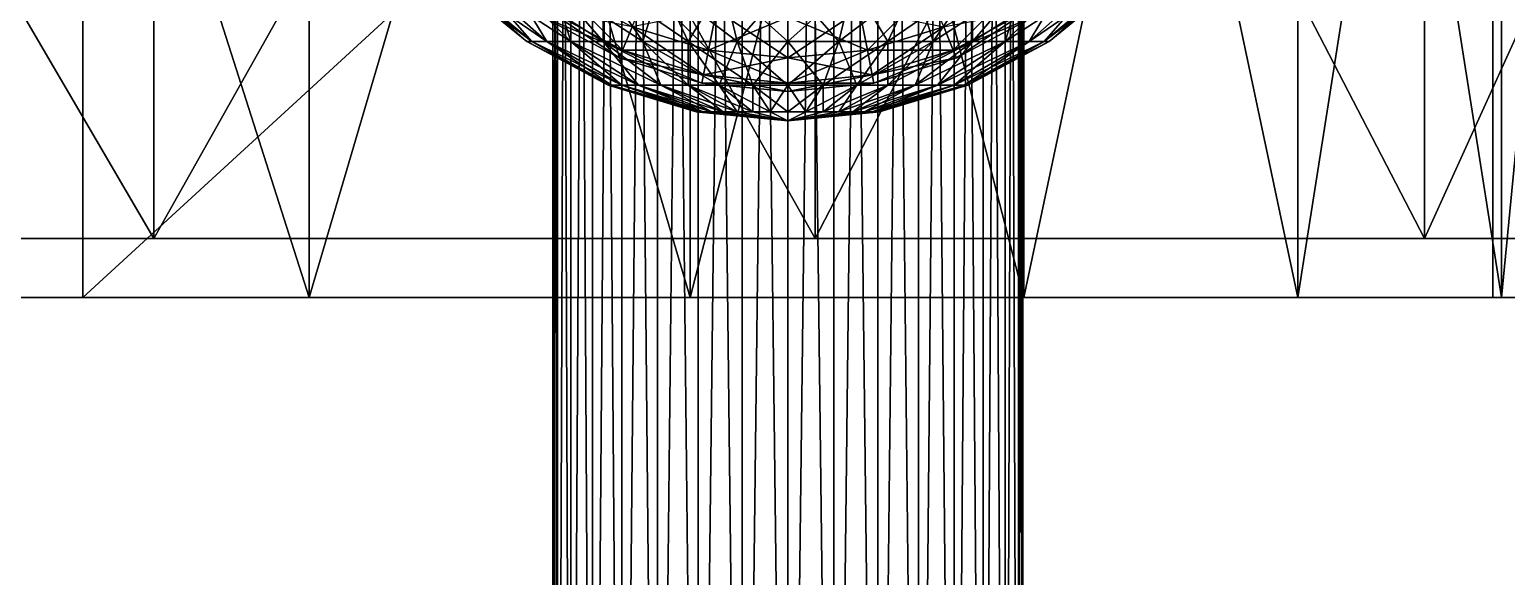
# Model space of a CAD drawing. Header units: millimetres. Extents: x -510 to 550, y -577 to 577.
# Drawn here: x 19.2 to 69.5, y -521.5 to -502.9 of the extents above; entities that cross this region are included whole.
import ezdxf

# ---------------------------------------------------------------- set-up
doc = ezdxf.new("R2010")
doc.units = ezdxf.units.MM
for name, color, linetype, true_color in [('mid_right_caster_housing', 7, 'Continuous', 0x5c6b75), ('middle_right_fork_top', 7, 'Continuous', 0x5c6b75), ('structure_right_middle_bridge', 7, 'Continuous', 0x5c6b75), ('structure_right_middle_kingpin', 7, 'Continuous', 0x5c6b75), ('wheel_mid_right_visual_0', 7, 'Continuous', 0x14171a), ('wheel_mid_right_visual_1', 7, 'Continuous', 0x7a858c)]:
    doc.layers.add(name, color=color, linetype=linetype, true_color=true_color)

msp = doc.modelspace()

# ---------------------------------------------------------------- linework, layer by layer
at = {"layer": 'mid_right_caster_housing', "true_color": 0x5c6b75}
for points in [[(21, -512, -138), (69, -468, -138), (69, -512, -138)], [(21, -512, -138), (21, -468, -138), (69, -468, -138)], [(21, -512, -82), (69, -512, -82), (69, -468, -82)], [(21, -512, -82), (69, -468, -82), (21, -468, -82)], [(21, -468, -138), (21, -512, -138), (21, -512, -82)], [(21, -468, -138), (21, -512, -82), (21, -468, -82)], [(69, -512, -138), (69, -468, -138), (69, -468, -82)], [(69, -512, -138), (69, -468, -82), (69, -512, -82)], [(21, -512, -138), (69, -512, -138), (69, -512, -82)], [(21, -512, -138), (69, -512, -82), (21, -512, -82)]]:
    msp.add_3dface(points, dxfattribs=at)
at = {"layer": 'middle_right_fork_top', "true_color": 0x5c6b75}
for points in [[(37.154, -425, -143.439), (37, -425, -145), (37, -555, -145)], [(37.154, -425, -143.439), (37, -555, -145), (37.154, -555, -143.439)], [(37, -425, -145), (37.154, -425, -146.561), (37.154, -555, -146.561)], [(37, -425, -145), (37.154, -555, -146.561), (37, -555, -145)], [(37.609, -425, -141.939), (37.154, -425, -143.439), (37.154, -555, -143.439)], [(37.609, -425, -141.939), (37.154, -555, -143.439), (37.609, -555, -141.939)], [(37.154, -425, -146.561), (37.609, -425, -148.061), (37.609, -555, -148.061)], [(37.154, -425, -146.561), (37.609, -555, -148.061), (37.154, -555, -146.561)], [(38.348, -425, -140.555), (37.609, -425, -141.939), (37.609, -555, -141.939)], [(38.348, -425, -140.555), (37.609, -555, -141.939), (38.348, -555, -140.555)], [(37.609, -425, -148.061), (38.348, -425, -149.445), (38.348, -555, -149.445)], [(37.609, -425, -148.061), (38.348, -555, -149.445), (37.609, -555, -148.061)], [(39.343, -425, -139.343), (38.348, -425, -140.555), (38.348, -555, -140.555)], [(39.343, -425, -139.343), (38.348, -555, -140.555), (39.343, -555, -139.343)], [(38.348, -425, -149.445), (39.343, -425, -150.657), (39.343, -555, -150.657)], [(38.348, -425, -149.445), (39.343, -555, -150.657), (38.348, -555, -149.445)], [(40.555, -425, -138.348), (39.343, -425, -139.343), (39.343, -555, -139.343)], [(40.555, -425, -138.348), (39.343, -555, -139.343), (40.555, -555, -138.348)], [(39.343, -425, -150.657), (40.555, -425, -151.652), (40.555, -555, -151.652)], [(39.343, -425, -150.657), (40.555, -555, -151.652), (39.343, -555, -150.657)], [(41.939, -425, -137.609), (40.555, -425, -138.348), (40.555, -555, -138.348)], [(41.939, -425, -137.609), (40.555, -555, -138.348), (41.939, -555, -137.609)], [(40.555, -425, -151.652), (41.939, -425, -152.391), (41.939, -555, -152.391)], [(40.555, -425, -151.652), (41.939, -555, -152.391), (40.555, -555, -151.652)], [(43.439, -425, -137.154), (41.939, -425, -137.609), (41.939, -555, -137.609)], [(43.439, -425, -137.154), (41.939, -555, -137.609), (43.439, -555, -137.154)], [(41.939, -425, -152.391), (43.439, -425, -152.846), (43.439, -555, -152.846)], [(41.939, -425, -152.391), (43.439, -555, -152.846), (41.939, -555, -152.391)], [(45, -425, -137), (43.439, -425, -137.154), (43.439, -555, -137.154)], [(45, -425, -137), (43.439, -555, -137.154), (45, -555, -137)], [(43.439, -425, -152.846), (45, -425, -153), (45, -555, -153)], [(43.439, -425, -152.846), (45, -555, -153), (43.439, -555, -152.846)], [(46.561, -425, -137.154), (45, -425, -137), (45, -555, -137)], [(46.561, -425, -137.154), (45, -555, -137), (46.561, -555, -137.154)], [(45, -425, -153), (46.561, -425, -152.846), (46.561, -555, -152.846)], [(45, -425, -153), (46.561, -555, -152.846), (45, -555, -153)], [(48.061, -425, -137.609), (46.561, -425, -137.154), (46.561, -555, -137.154)], [(48.061, -425, -137.609), (46.561, -555, -137.154), (48.061, -555, -137.609)], [(46.561, -425, -152.846), (48.061, -425, -152.391), (48.061, -555, -152.391)], [(46.561, -425, -152.846), (48.061, -555, -152.391), (46.561, -555, -152.846)], [(49.445, -425, -138.348), (48.061, -425, -137.609), (48.061, -555, -137.609)], [(49.445, -425, -138.348), (48.061, -555, -137.609), (49.445, -555, -138.348)], [(48.061, -425, -152.391), (49.445, -425, -151.652), (49.445, -555, -151.652)], [(48.061, -425, -152.391), (49.445, -555, -151.652), (48.061, -555, -152.391)], [(50.657, -425, -139.343), (49.445, -425, -138.348), (49.445, -555, -138.348)], [(50.657, -425, -139.343), (49.445, -555, -138.348), (50.657, -555, -139.343)], [(49.445, -425, -151.652), (50.657, -425, -150.657), (50.657, -555, -150.657)], [(49.445, -425, -151.652), (50.657, -555, -150.657), (49.445, -555, -151.652)], [(51.652, -425, -140.555), (50.657, -425, -139.343), (50.657, -555, -139.343)], [(51.652, -425, -140.555), (50.657, -555, -139.343), (51.652, -555, -140.555)], [(50.657, -425, -150.657), (51.652, -425, -149.445), (51.652, -555, -149.445)], [(50.657, -425, -150.657), (51.652, -555, -149.445), (50.657, -555, -150.657)], [(52.391, -425, -141.939), (51.652, -425, -140.555), (51.652, -555, -140.555)], [(52.391, -425, -141.939), (51.652, -555, -140.555), (52.391, -555, -141.939)], [(51.652, -425, -149.445), (52.391, -425, -148.061), (52.391, -555, -148.061)], [(51.652, -425, -149.445), (52.391, -555, -148.061), (51.652, -555, -149.445)], [(52.846, -425, -143.439), (52.391, -425, -141.939), (52.391, -555, -141.939)], [(52.846, -425, -143.439), (52.391, -555, -141.939), (52.846, -555, -143.439)], [(52.391, -425, -148.061), (52.846, -425, -146.561), (52.846, -555, -146.561)], [(52.391, -425, -148.061), (52.846, -555, -146.561), (52.391, -555, -148.061)], [(53, -425, -145), (52.846, -425, -143.439), (52.846, -555, -143.439)], [(53, -425, -145), (52.846, -555, -143.439), (53, -555, -145)], [(52.846, -425, -146.561), (53, -425, -145), (53, -555, -145)], [(52.846, -425, -146.561), (53, -555, -145), (52.846, -555, -146.561)]]:
    msp.add_3dface(points, dxfattribs=at)
at = {"layer": 'structure_right_middle_bridge', "true_color": 0x5c6b75}
for points in [[(36.282, -503.304, -111.734), (36.111, -503.304, -110), (33.686, -501.314, -110)], [(36.282, -503.304, -111.734), (33.686, -501.314, -110), (33.904, -501.314, -112.207)], [(36.111, -503.304, -110), (33.904, -501.314, -107.793), (33.686, -501.314, -110)], [(36.788, -503.304, -113.402), (36.282, -503.304, -111.734), (33.904, -501.314, -112.207)], [(36.788, -503.304, -113.402), (33.904, -501.314, -112.207), (34.547, -501.314, -114.33)], [(36.111, -503.304, -110), (36.282, -503.304, -108.266), (33.904, -501.314, -107.793)], [(36.282, -503.304, -108.266), (34.547, -501.314, -105.67), (33.904, -501.314, -107.793)], [(37.609, -503.304, -114.939), (36.788, -503.304, -113.402), (34.547, -501.314, -114.33)], [(37.609, -503.304, -114.939), (34.547, -501.314, -114.33), (35.593, -501.314, -116.286)], [(36.282, -503.304, -108.266), (36.788, -503.304, -106.598), (34.547, -501.314, -105.67)], [(36.788, -503.304, -106.598), (35.593, -501.314, -103.714), (34.547, -501.314, -105.67)], [(38.714, -503.304, -116.286), (37.609, -503.304, -114.939), (35.593, -501.314, -116.286)], [(38.714, -503.304, -116.286), (35.593, -501.314, -116.286), (37, -501.314, -118)], [(36.788, -503.304, -106.598), (37.609, -503.304, -105.061), (35.593, -501.314, -103.714)], [(37.609, -503.304, -105.061), (37, -501.314, -102), (35.593, -501.314, -103.714)], [(40.061, -503.304, -117.391), (38.714, -503.304, -116.286), (37, -501.314, -118)], [(40.061, -503.304, -117.391), (37, -501.314, -118), (38.714, -501.314, -119.407)], [(37.609, -503.304, -105.061), (38.714, -503.304, -103.714), (37, -501.314, -102)], [(38.714, -503.304, -103.714), (38.714, -501.314, -100.593), (37, -501.314, -102)], [(41.598, -503.304, -118.212), (40.061, -503.304, -117.391), (38.714, -501.314, -119.407)], [(41.598, -503.304, -118.212), (38.714, -501.314, -119.407), (40.67, -501.314, -120.453)], [(38.714, -503.304, -103.714), (40.061, -503.304, -102.609), (38.714, -501.314, -100.593)], [(40.061, -503.304, -102.609), (40.67, -501.314, -99.547), (38.714, -501.314, -100.593)], [(40.061, -503.304, -102.609), (41.598, -503.304, -101.788), (40.67, -501.314, -99.547)], [(43.266, -503.304, -118.718), (41.598, -503.304, -118.212), (40.67, -501.314, -120.453)], [(43.266, -503.304, -118.718), (40.67, -501.314, -120.453), (42.793, -501.314, -121.096)], [(41.598, -503.304, -101.788), (42.793, -501.314, -98.904), (40.67, -501.314, -99.547)], [(41.598, -503.304, -101.788), (43.266, -503.304, -101.282), (42.793, -501.314, -98.904)], [(45, -503.304, -118.889), (43.266, -503.304, -118.718), (42.793, -501.314, -121.096)], [(45, -503.304, -118.889), (42.793, -501.314, -121.096), (45, -501.314, -121.314)], [(43.266, -503.304, -101.282), (45, -501.314, -98.686), (42.793, -501.314, -98.904)], [(43.266, -503.304, -101.282), (45, -503.304, -101.111), (45, -501.314, -98.686)], [(46.734, -503.304, -118.718), (45, -503.304, -118.889), (45, -501.314, -121.314)], [(46.734, -503.304, -118.718), (45, -501.314, -121.314), (47.207, -501.314, -121.096)], [(45, -503.304, -101.111), (46.734, -503.304, -101.282), (47.207, -501.314, -98.904)], [(45, -503.304, -101.111), (47.207, -501.314, -98.904), (45, -501.314, -98.686)], [(48.402, -503.304, -118.212), (46.734, -503.304, -118.718), (47.207, -501.314, -121.096)], [(46.734, -503.304, -101.282), (48.402, -503.304, -101.788), (49.33, -501.314, -99.547)], [(46.734, -503.304, -101.282), (49.33, -501.314, -99.547), (47.207, -501.314, -98.904)], [(48.402, -503.304, -118.212), (47.207, -501.314, -121.096), (49.33, -501.314, -120.453)], [(49.939, -503.304, -117.391), (48.402, -503.304, -118.212), (49.33, -501.314, -120.453)], [(48.402, -503.304, -101.788), (49.939, -503.304, -102.609), (51.286, -501.314, -100.593)], [(48.402, -503.304, -101.788), (51.286, -501.314, -100.593), (49.33, -501.314, -99.547)], [(49.939, -503.304, -117.391), (49.33, -501.314, -120.453), (51.286, -501.314, -119.407)], [(51.286, -503.304, -116.286), (49.939, -503.304, -117.391), (51.286, -501.314, -119.407)], [(49.939, -503.304, -102.609), (51.286, -503.304, -103.714), (53, -501.314, -102)], [(49.939, -503.304, -102.609), (53, -501.314, -102), (51.286, -501.314, -100.593)], [(52.391, -503.304, -114.939), (51.286, -503.304, -116.286), (53, -501.314, -118)], [(51.286, -503.304, -116.286), (51.286, -501.314, -119.407), (53, -501.314, -118)], [(51.286, -503.304, -103.714), (52.391, -503.304, -105.061), (54.407, -501.314, -103.714)], [(51.286, -503.304, -103.714), (54.407, -501.314, -103.714), (53, -501.314, -102)], [(53.212, -503.304, -113.402), (52.391, -503.304, -114.939), (54.407, -501.314, -116.286)], [(52.391, -503.304, -114.939), (53, -501.314, -118), (54.407, -501.314, -116.286)], [(52.391, -503.304, -105.061), (53.212, -503.304, -106.598), (55.453, -501.314, -105.67)], [(52.391, -503.304, -105.061), (55.453, -501.314, -105.67), (54.407, -501.314, -103.714)], [(53.718, -503.304, -111.734), (53.212, -503.304, -113.402), (55.453, -501.314, -114.33)], [(53.212, -503.304, -113.402), (54.407, -501.314, -116.286), (55.453, -501.314, -114.33)], [(53.212, -503.304, -106.598), (53.718, -503.304, -108.266), (56.096, -501.314, -107.793)], [(53.212, -503.304, -106.598), (56.096, -501.314, -107.793), (55.453, -501.314, -105.67)], [(53.889, -503.304, -110), (53.718, -503.304, -111.734), (56.096, -501.314, -112.207)], [(53.718, -503.304, -111.734), (55.453, -501.314, -114.33), (56.096, -501.314, -112.207)], [(53.718, -503.304, -108.266), (53.889, -503.304, -110), (56.314, -501.314, -110)], [(53.718, -503.304, -108.266), (56.314, -501.314, -110), (56.096, -501.314, -107.793)], [(53.889, -503.304, -110), (56.096, -501.314, -112.207), (56.314, -501.314, -110)], [(38.995, -504.782, -111.195), (38.877, -504.782, -110), (36.111, -503.304, -110)], [(38.995, -504.782, -111.195), (36.111, -503.304, -110), (36.282, -503.304, -111.734)], [(38.877, -504.782, -110), (36.282, -503.304, -108.266), (36.111, -503.304, -110)], [(39.343, -504.782, -112.343), (38.995, -504.782, -111.195), (36.282, -503.304, -111.734)], [(39.343, -504.782, -112.343), (36.282, -503.304, -111.734), (36.788, -503.304, -113.402)], [(38.877, -504.782, -110), (38.995, -504.782, -108.805), (36.282, -503.304, -108.266)], [(38.995, -504.782, -108.805), (36.788, -503.304, -106.598), (36.282, -503.304, -108.266)], [(39.909, -504.782, -113.402), (39.343, -504.782, -112.343), (36.788, -503.304, -113.402)], [(39.909, -504.782, -113.402), (36.788, -503.304, -113.402), (37.609, -503.304, -114.939)], [(38.995, -504.782, -108.805), (39.343, -504.782, -107.657), (36.788, -503.304, -106.598)], [(39.343, -504.782, -107.657), (37.609, -503.304, -105.061), (36.788, -503.304, -106.598)], [(40.67, -504.782, -114.33), (39.909, -504.782, -113.402), (37.609, -503.304, -114.939)], [(40.67, -504.782, -114.33), (37.609, -503.304, -114.939), (38.714, -503.304, -116.286)], [(39.343, -504.782, -107.657), (39.909, -504.782, -106.598), (37.609, -503.304, -105.061)], [(39.909, -504.782, -106.598), (38.714, -503.304, -103.714), (37.609, -503.304, -105.061)], [(41.598, -504.782, -115.091), (40.67, -504.782, -114.33), (38.714, -503.304, -116.286)], [(41.598, -504.782, -115.091), (38.714, -503.304, -116.286), (40.061, -503.304, -117.391)], [(39.909, -504.782, -106.598), (40.67, -504.782, -105.67), (38.714, -503.304, -103.714)], [(40.67, -504.782, -105.67), (40.061, -503.304, -102.609), (38.714, -503.304, -103.714)], [(42.657, -504.782, -115.657), (41.598, -504.782, -115.091), (40.061, -503.304, -117.391)], [(42.657, -504.782, -115.657), (40.061, -503.304, -117.391), (41.598, -503.304, -118.212)], [(40.67, -504.782, -105.67), (41.598, -504.782, -104.909), (40.061, -503.304, -102.609)], [(41.598, -504.782, -104.909), (41.598, -503.304, -101.788), (40.061, -503.304, -102.609)], [(43.805, -504.782, -116.005), (42.657, -504.782, -115.657), (41.598, -503.304, -118.212)], [(43.805, -504.782, -116.005), (41.598, -503.304, -118.212), (43.266, -503.304, -118.718)], [(41.598, -504.782, -104.909), (42.657, -504.782, -104.343), (41.598, -503.304, -101.788)], [(42.657, -504.782, -104.343), (43.266, -503.304, -101.282), (41.598, -503.304, -101.788)], [(42.657, -504.782, -104.343), (43.805, -504.782, -103.995), (43.266, -503.304, -101.282)], [(45, -504.782, -116.123), (43.805, -504.782, -116.005), (43.266, -503.304, -118.718)], [(45, -504.782, -116.123), (43.266, -503.304, -118.718), (45, -503.304, -118.889)], [(43.805, -504.782, -103.995), (45, -503.304, -101.111), (43.266, -503.304, -101.282)], [(43.805, -504.782, -103.995), (45, -504.782, -103.877), (45, -503.304, -101.111)], [(46.195, -504.782, -116.005), (45, -504.782, -116.123), (45, -503.304, -118.889)], [(46.195, -504.782, -116.005), (45, -503.304, -118.889), (46.734, -503.304, -118.718)], [(45, -504.782, -103.877), (46.195, -504.782, -103.995), (46.734, -503.304, -101.282)], [(45, -504.782, -103.877), (46.734, -503.304, -101.282), (45, -503.304, -101.111)], [(47.343, -504.782, -115.657), (46.195, -504.782, -116.005), (46.734, -503.304, -118.718)], [(46.195, -504.782, -103.995), (47.343, -504.782, -104.343), (48.402, -503.304, -101.788)], [(46.195, -504.782, -103.995), (48.402, -503.304, -101.788), (46.734, -503.304, -101.282)], [(47.343, -504.782, -115.657), (46.734, -503.304, -118.718), (48.402, -503.304, -118.212)], [(48.402, -504.782, -115.091), (47.343, -504.782, -115.657), (48.402, -503.304, -118.212)], [(47.343, -504.782, -104.343), (48.402, -504.782, -104.909), (49.939, -503.304, -102.609)], [(47.343, -504.782, -104.343), (49.939, -503.304, -102.609), (48.402, -503.304, -101.788)], [(49.33, -504.782, -114.33), (48.402, -504.782, -115.091), (49.939, -503.304, -117.391)], [(48.402, -504.782, -115.091), (48.402, -503.304, -118.212), (49.939, -503.304, -117.391)], [(48.402, -504.782, -104.909), (49.33, -504.782, -105.67), (51.286, -503.304, -103.714)], [(48.402, -504.782, -104.909), (51.286, -503.304, -103.714), (49.939, -503.304, -102.609)], [(50.091, -504.782, -113.402), (49.33, -504.782, -114.33), (51.286, -503.304, -116.286)], [(49.33, -504.782, -114.33), (49.939, -503.304, -117.391), (51.286, -503.304, -116.286)], [(49.33, -504.782, -105.67), (50.091, -504.782, -106.598), (52.391, -503.304, -105.061)], [(49.33, -504.782, -105.67), (52.391, -503.304, -105.061), (51.286, -503.304, -103.714)], [(50.657, -504.782, -112.343), (50.091, -504.782, -113.402), (52.391, -503.304, -114.939)], [(50.091, -504.782, -113.402), (51.286, -503.304, -116.286), (52.391, -503.304, -114.939)], [(50.091, -504.782, -106.598), (50.657, -504.782, -107.657), (53.212, -503.304, -106.598)], [(50.091, -504.782, -106.598), (53.212, -503.304, -106.598), (52.391, -503.304, -105.061)], [(51.005, -504.782, -111.195), (50.657, -504.782, -112.343), (53.212, -503.304, -113.402)], [(50.657, -504.782, -112.343), (52.391, -503.304, -114.939), (53.212, -503.304, -113.402)], [(50.657, -504.782, -107.657), (51.005, -504.782, -108.805), (53.718, -503.304, -108.266)], [(50.657, -504.782, -107.657), (53.718, -503.304, -108.266), (53.212, -503.304, -106.598)], [(51.123, -504.782, -110), (51.005, -504.782, -111.195), (53.718, -503.304, -111.734)], [(51.005, -504.782, -111.195), (53.212, -503.304, -113.402), (53.718, -503.304, -111.734)], [(51.005, -504.782, -108.805), (51.123, -504.782, -110), (53.889, -503.304, -110)], [(51.005, -504.782, -108.805), (53.889, -503.304, -110), (53.718, -503.304, -108.266)], [(51.123, -504.782, -110), (53.718, -503.304, -111.734), (53.889, -503.304, -110)], [(41.939, -505.693, -110.609), (41.879, -505.693, -110), (38.877, -504.782, -110)], [(41.939, -505.693, -110.609), (38.877, -504.782, -110), (38.995, -504.782, -111.195)], [(41.879, -505.693, -110), (38.995, -504.782, -108.805), (38.877, -504.782, -110)], [(42.116, -505.693, -111.195), (41.939, -505.693, -110.609), (38.995, -504.782, -111.195)], [(42.116, -505.693, -111.195), (38.995, -504.782, -111.195), (39.343, -504.782, -112.343)], [(41.879, -505.693, -110), (41.939, -505.693, -109.391), (38.995, -504.782, -108.805)], [(41.939, -505.693, -109.391), (39.343, -504.782, -107.657), (38.995, -504.782, -108.805)], [(42.405, -505.693, -111.734), (42.116, -505.693, -111.195), (39.343, -504.782, -112.343)], [(42.405, -505.693, -111.734), (39.343, -504.782, -112.343), (39.909, -504.782, -113.402)], [(41.939, -505.693, -109.391), (42.116, -505.693, -108.805), (39.343, -504.782, -107.657)], [(42.116, -505.693, -108.805), (39.909, -504.782, -106.598), (39.343, -504.782, -107.657)], [(42.793, -505.693, -112.207), (42.405, -505.693, -111.734), (39.909, -504.782, -113.402)], [(42.793, -505.693, -112.207), (39.909, -504.782, -113.402), (40.67, -504.782, -114.33)], [(42.116, -505.693, -108.805), (42.405, -505.693, -108.266), (39.909, -504.782, -106.598)], [(42.405, -505.693, -108.266), (40.67, -504.782, -105.67), (39.909, -504.782, -106.598)], [(43.266, -505.693, -112.595), (42.793, -505.693, -112.207), (40.67, -504.782, -114.33)], [(43.266, -505.693, -112.595), (40.67, -504.782, -114.33), (41.598, -504.782, -115.091)], [(42.405, -505.693, -108.266), (42.793, -505.693, -107.793), (40.67, -504.782, -105.67)], [(42.793, -505.693, -107.793), (41.598, -504.782, -104.909), (40.67, -504.782, -105.67)], [(43.805, -505.693, -112.884), (43.266, -505.693, -112.595), (41.598, -504.782, -115.091)], [(43.805, -505.693, -112.884), (41.598, -504.782, -115.091), (42.657, -504.782, -115.657)], [(42.793, -505.693, -107.793), (43.266, -505.693, -107.405), (41.598, -504.782, -104.909)], [(43.266, -505.693, -107.405), (42.657, -504.782, -104.343), (41.598, -504.782, -104.909)], [(44.391, -505.693, -113.061), (43.805, -505.693, -112.884), (42.657, -504.782, -115.657)], [(44.391, -505.693, -113.061), (42.657, -504.782, -115.657), (43.805, -504.782, -116.005)], [(43.266, -505.693, -107.405), (43.805, -505.693, -107.116), (42.657, -504.782, -104.343)], [(43.805, -505.693, -107.116), (43.805, -504.782, -103.995), (42.657, -504.782, -104.343)], [(45, -505.693, -113.121), (44.391, -505.693, -113.061), (43.805, -504.782, -116.005)], [(45, -505.693, -113.121), (43.805, -504.782, -116.005), (45, -504.782, -116.123)], [(43.805, -505.693, -107.116), (44.391, -505.693, -106.939), (43.805, -504.782, -103.995)], [(44.391, -505.693, -106.939), (45, -504.782, -103.877), (43.805, -504.782, -103.995)], [(44.391, -505.693, -106.939), (45, -505.693, -106.879), (45, -504.782, -103.877)], [(45.609, -505.693, -113.061), (45, -505.693, -113.121), (45, -504.782, -116.123)], [(45.609, -505.693, -113.061), (45, -504.782, -116.123), (46.195, -504.782, -116.005)], [(45, -505.693, -106.879), (45.609, -505.693, -106.939), (46.195, -504.782, -103.995)], [(45, -505.693, -106.879), (46.195, -504.782, -103.995), (45, -504.782, -103.877)], [(46.195, -505.693, -112.884), (45.609, -505.693, -113.061), (46.195, -504.782, -116.005)], [(45.609, -505.693, -106.939), (46.195, -505.693, -107.116), (47.343, -504.782, -104.343)], [(45.609, -505.693, -106.939), (47.343, -504.782, -104.343), (46.195, -504.782, -103.995)], [(46.734, -505.693, -112.595), (46.195, -505.693, -112.884), (47.343, -504.782, -115.657)], [(46.195, -505.693, -112.884), (46.195, -504.782, -116.005), (47.343, -504.782, -115.657)], [(46.195, -505.693, -107.116), (46.734, -505.693, -107.405), (48.402, -504.782, -104.909)], [(46.195, -505.693, -107.116), (48.402, -504.782, -104.909), (47.343, -504.782, -104.343)], [(47.207, -505.693, -112.207), (46.734, -505.693, -112.595), (48.402, -504.782, -115.091)], [(46.734, -505.693, -112.595), (47.343, -504.782, -115.657), (48.402, -504.782, -115.091)], [(46.734, -505.693, -107.405), (47.207, -505.693, -107.793), (49.33, -504.782, -105.67)], [(46.734, -505.693, -107.405), (49.33, -504.782, -105.67), (48.402, -504.782, -104.909)], [(47.595, -505.693, -111.734), (47.207, -505.693, -112.207), (49.33, -504.782, -114.33)], [(47.207, -505.693, -112.207), (48.402, -504.782, -115.091), (49.33, -504.782, -114.33)], [(47.207, -505.693, -107.793), (47.595, -505.693, -108.266), (50.091, -504.782, -106.598)], [(47.207, -505.693, -107.793), (50.091, -504.782, -106.598), (49.33, -504.782, -105.67)], [(47.884, -505.693, -111.195), (47.595, -505.693, -111.734), (50.091, -504.782, -113.402)], [(47.595, -505.693, -111.734), (49.33, -504.782, -114.33), (50.091, -504.782, -113.402)], [(47.595, -505.693, -108.266), (47.884, -505.693, -108.805), (50.657, -504.782, -107.657)], [(47.595, -505.693, -108.266), (50.657, -504.782, -107.657), (50.091, -504.782, -106.598)], [(48.061, -505.693, -110.609), (47.884, -505.693, -111.195), (50.657, -504.782, -112.343)], [(47.884, -505.693, -111.195), (50.091, -504.782, -113.402), (50.657, -504.782, -112.343)], [(47.884, -505.693, -108.805), (48.061, -505.693, -109.391), (51.005, -504.782, -108.805)], [(47.884, -505.693, -108.805), (51.005, -504.782, -108.805), (50.657, -504.782, -107.657)], [(48.121, -505.693, -110), (48.061, -505.693, -110.609), (51.005, -504.782, -111.195)], [(48.061, -505.693, -110.609), (50.657, -504.782, -112.343), (51.005, -504.782, -111.195)], [(48.061, -505.693, -109.391), (48.121, -505.693, -110), (51.123, -504.782, -110)], [(48.061, -505.693, -109.391), (51.123, -504.782, -110), (51.005, -504.782, -108.805)], [(48.121, -505.693, -110), (51.005, -504.782, -111.195), (51.123, -504.782, -110)], [(45, -506, -110), (41.879, -505.693, -110), (41.939, -505.693, -110.609)], [(45, -506, -110), (41.939, -505.693, -109.391), (41.879, -505.693, -110)], [(45, -506, -110), (41.939, -505.693, -110.609), (42.116, -505.693, -111.195)], [(45, -506, -110), (42.116, -505.693, -108.805), (41.939, -505.693, -109.391)], [(45, -506, -110), (42.116, -505.693, -111.195), (42.405, -505.693, -111.734)], [(45, -506, -110), (42.405, -505.693, -108.266), (42.116, -505.693, -108.805)], [(45, -506, -110), (42.405, -505.693, -111.734), (42.793, -505.693, -112.207)], [(45, -506, -110), (42.793, -505.693, -107.793), (42.405, -505.693, -108.266)], [(45, -506, -110), (42.793, -505.693, -112.207), (43.266, -505.693, -112.595)], [(45, -506, -110), (43.266, -505.693, -107.405), (42.793, -505.693, -107.793)], [(45, -506, -110), (43.266, -505.693, -112.595), (43.805, -505.693, -112.884)], [(45, -506, -110), (43.805, -505.693, -107.116), (43.266, -505.693, -107.405)], [(45, -506, -110), (43.805, -505.693, -112.884), (44.391, -505.693, -113.061)], [(45, -506, -110), (44.391, -505.693, -106.939), (43.805, -505.693, -107.116)], [(45, -506, -110), (44.391, -505.693, -113.061), (45, -505.693, -113.121)], [(45, -506, -110), (45, -505.693, -106.879), (44.391, -505.693, -106.939)], [(45, -506, -110), (48.061, -505.693, -110.609), (48.121, -505.693, -110)], [(45, -506, -110), (47.884, -505.693, -111.195), (48.061, -505.693, -110.609)], [(45, -506, -110), (47.595, -505.693, -111.734), (47.884, -505.693, -111.195)], [(45, -506, -110), (47.207, -505.693, -112.207), (47.595, -505.693, -111.734)], [(45, -506, -110), (46.734, -505.693, -112.595), (47.207, -505.693, -112.207)], [(45, -506, -110), (46.195, -505.693, -112.884), (46.734, -505.693, -112.595)], [(45, -506, -110), (45.609, -505.693, -113.061), (46.195, -505.693, -112.884)], [(45, -506, -110), (45, -505.693, -113.121), (45.609, -505.693, -113.061)], [(45, -506, -110), (45.609, -505.693, -106.939), (45, -505.693, -106.879)], [(45, -506, -110), (46.195, -505.693, -107.116), (45.609, -505.693, -106.939)], [(45, -506, -110), (46.734, -505.693, -107.405), (46.195, -505.693, -107.116)], [(45, -506, -110), (47.207, -505.693, -107.793), (46.734, -505.693, -107.405)], [(45, -506, -110), (47.595, -505.693, -108.266), (47.207, -505.693, -107.793)], [(45, -506, -110), (47.884, -505.693, -108.805), (47.595, -505.693, -108.266)], [(45, -506, -110), (48.061, -505.693, -109.391), (47.884, -505.693, -108.805)], [(45, -506, -110), (48.121, -505.693, -110), (48.061, -505.693, -109.391)]]:
    msp.add_3dface(points, dxfattribs=at)
at = {"layer": 'structure_right_middle_kingpin', "true_color": 0x5c6b75}
for points in [[(39.37, -503.592, -147.926), (36.827, -502.232, -147.926), (37.301, -501.523, -150.74)], [(39.37, -503.592, -147.926), (37.301, -501.523, -150.74), (39.697, -502.803, -150.74)], [(42.296, -503.592, -150.74), (39.697, -502.803, -150.74), (40.227, -501.523, -153.334)], [(42.296, -503.592, -150.74), (40.227, -501.523, -153.334), (42.567, -502.232, -153.334)], [(49.773, -501.523, -81.666), (47.433, -502.232, -81.666), (47.704, -503.592, -84.26)], [(49.773, -501.523, -81.666), (47.704, -503.592, -84.26), (50.303, -502.803, -84.26)], [(52.699, -501.523, -84.26), (50.303, -502.803, -84.26), (50.63, -503.592, -87.074)], [(52.699, -501.523, -84.26), (50.63, -503.592, -87.074), (53.173, -502.232, -87.074)], [(39.37, -503.592, -87.074), (36.827, -502.232, -87.074), (36.666, -502.472, -90)], [(39.26, -503.858, -145), (36.666, -502.472, -145), (36.827, -502.232, -147.926)], [(39.697, -502.803, -84.26), (36.827, -502.232, -87.074), (39.37, -503.592, -87.074)], [(39.26, -503.858, -145), (36.827, -502.232, -147.926), (39.37, -503.592, -147.926)], [(42.567, -502.232, -81.666), (39.697, -502.803, -84.26), (42.296, -503.592, -84.26)], [(45, -502.472, -81.666), (42.567, -502.232, -81.666), (42.296, -503.592, -84.26)], [(45, -503.858, -150.74), (42.296, -503.592, -150.74), (42.567, -502.232, -153.334)], [(45, -503.858, -150.74), (42.567, -502.232, -153.334), (45, -502.472, -153.334)], [(47.433, -502.232, -81.666), (45, -502.472, -81.666), (45, -503.858, -84.26)], [(47.433, -502.232, -81.666), (45, -503.858, -84.26), (47.704, -503.592, -84.26)], [(47.704, -503.592, -150.74), (45, -502.472, -153.334), (47.433, -502.232, -153.334)], [(50.303, -502.803, -150.74), (47.704, -503.592, -150.74), (47.433, -502.232, -153.334)], [(53.173, -502.232, -147.926), (50.63, -503.592, -147.926), (50.303, -502.803, -150.74)], [(53.173, -502.232, -87.074), (50.63, -503.592, -87.074), (50.74, -503.858, -90)], [(53.334, -502.472, -145), (50.63, -503.592, -147.926), (53.173, -502.232, -147.926)], [(53.173, -502.232, -87.074), (50.74, -503.858, -90), (53.334, -502.472, -90)], [(39.37, -503.592, -87.074), (36.666, -502.472, -90), (39.26, -503.858, -90)], [(39.26, -503.858, -90), (36.666, -502.472, -90), (36.666, -502.472, -145)], [(39.26, -503.858, -90), (36.666, -502.472, -145), (39.26, -503.858, -145)], [(42.296, -503.592, -84.26), (39.697, -502.803, -84.26), (39.37, -503.592, -87.074)], [(42.13, -504.429, -147.926), (39.37, -503.592, -147.926), (39.697, -502.803, -150.74)], [(42.13, -504.429, -147.926), (39.697, -502.803, -150.74), (42.296, -503.592, -150.74)], [(45, -502.472, -81.666), (42.296, -503.592, -84.26), (45, -503.858, -84.26)], [(47.704, -503.592, -150.74), (45, -503.858, -150.74), (45, -502.472, -153.334)], [(50.303, -502.803, -84.26), (47.704, -503.592, -84.26), (47.87, -504.429, -87.074)], [(50.63, -503.592, -147.926), (47.704, -503.592, -150.74), (50.303, -502.803, -150.74)], [(50.303, -502.803, -84.26), (47.87, -504.429, -87.074), (50.63, -503.592, -87.074)], [(53.334, -502.472, -145), (50.74, -503.858, -145), (50.63, -503.592, -147.926)], [(53.334, -502.472, -90), (50.74, -503.858, -90), (50.74, -503.858, -145)], [(53.334, -502.472, -90), (50.74, -503.858, -145), (53.334, -502.472, -145)], [(42.13, -504.429, -87.074), (39.37, -503.592, -87.074), (39.26, -503.858, -90)], [(42.074, -504.712, -145), (39.26, -503.858, -145), (39.37, -503.592, -147.926)], [(42.296, -503.592, -84.26), (39.37, -503.592, -87.074), (42.13, -504.429, -87.074)], [(42.074, -504.712, -145), (39.37, -503.592, -147.926), (42.13, -504.429, -147.926)], [(45, -503.858, -84.26), (42.296, -503.592, -84.26), (42.13, -504.429, -87.074)], [(45, -504.712, -147.926), (42.13, -504.429, -147.926), (42.296, -503.592, -150.74)], [(45, -504.712, -147.926), (42.296, -503.592, -150.74), (45, -503.858, -150.74)], [(47.704, -503.592, -84.26), (45, -503.858, -84.26), (45, -504.712, -87.074)], [(47.704, -503.592, -84.26), (45, -504.712, -87.074), (47.87, -504.429, -87.074)], [(47.87, -504.429, -147.926), (45, -503.858, -150.74), (47.704, -503.592, -150.74)], [(50.63, -503.592, -147.926), (47.87, -504.429, -147.926), (47.704, -503.592, -150.74)], [(50.63, -503.592, -87.074), (47.87, -504.429, -87.074), (47.926, -504.712, -90)], [(50.74, -503.858, -145), (47.87, -504.429, -147.926), (50.63, -503.592, -147.926)], [(50.63, -503.592, -87.074), (47.926, -504.712, -90), (50.74, -503.858, -90)], [(42.13, -504.429, -87.074), (39.26, -503.858, -90), (42.074, -504.712, -90)], [(42.074, -504.712, -90), (39.26, -503.858, -90), (39.26, -503.858, -145)], [(42.074, -504.712, -90), (39.26, -503.858, -145), (42.074, -504.712, -145)], [(45, -503.858, -84.26), (42.13, -504.429, -87.074), (45, -504.712, -87.074)], [(47.87, -504.429, -147.926), (45, -504.712, -147.926), (45, -503.858, -150.74)], [(50.74, -503.858, -145), (47.926, -504.712, -145), (47.87, -504.429, -147.926)], [(50.74, -503.858, -90), (47.926, -504.712, -90), (47.926, -504.712, -145)], [(50.74, -503.858, -90), (47.926, -504.712, -145), (50.74, -503.858, -145)], [(45, -504.712, -87.074), (42.13, -504.429, -87.074), (42.074, -504.712, -90)], [(45, -505, -145), (42.074, -504.712, -145), (42.13, -504.429, -147.926)], [(45, -504.712, -87.074), (42.074, -504.712, -90), (45, -505, -90)], [(45, -505, -90), (42.074, -504.712, -90), (42.074, -504.712, -145)], [(45, -505, -90), (42.074, -504.712, -145), (45, -505, -145)], [(45, -505, -145), (42.13, -504.429, -147.926), (45, -504.712, -147.926)], [(47.87, -504.429, -87.074), (45, -504.712, -87.074), (45, -505, -90)], [(47.87, -504.429, -87.074), (45, -505, -90), (47.926, -504.712, -90)], [(47.926, -504.712, -145), (45, -504.712, -147.926), (47.87, -504.429, -147.926)], [(47.926, -504.712, -90), (45, -505, -90), (45, -505, -145)], [(47.926, -504.712, -90), (45, -505, -145), (47.926, -504.712, -145)], [(47.926, -504.712, -145), (45, -505, -145), (45, -504.712, -147.926)]]:
    msp.add_3dface(points, dxfattribs=at)
at = {"layer": 'wheel_mid_right_visual_0', "true_color": 0x14171a}
for points in [[(23.411, -470, -162.306), (0, -470, -160), (0, -510, -160)], [(23.411, -470, -162.306), (0, -510, -160), (23.411, -510, -162.306)], [(0, -470, -400), (23.411, -470, -397.694), (23.411, -510, -397.694)], [(0, -470, -400), (23.411, -510, -397.694), (0, -510, -400)], [(45.922, -470, -169.134), (23.411, -470, -162.306), (23.411, -510, -162.306)], [(45.922, -470, -169.134), (23.411, -510, -162.306), (45.922, -510, -169.135)], [(23.411, -470, -397.694), (45.922, -470, -390.865), (45.922, -510, -390.866)], [(23.411, -470, -397.694), (45.922, -510, -390.866), (23.411, -510, -397.694)], [(66.668, -470, -180.224), (45.922, -470, -169.134), (45.922, -510, -169.135)], [(66.668, -470, -180.224), (45.922, -510, -169.135), (66.668, -510, -180.224)], [(45.922, -470, -390.865), (66.668, -470, -379.776), (66.668, -510, -379.776)], [(45.922, -470, -390.865), (66.668, -510, -379.776), (45.922, -510, -390.866)], [(84.853, -470, -195.147), (66.668, -470, -180.224), (66.668, -510, -180.224)], [(84.853, -470, -195.147), (66.668, -510, -180.224), (84.853, -510, -195.147)], [(66.668, -470, -379.776), (84.853, -470, -364.853), (84.853, -510, -364.853)], [(66.668, -470, -379.776), (84.853, -510, -364.853), (66.668, -510, -379.776)], [(120, -510, -280), (117.694, -510, -256.589), (0, -510, -280)], [(117.694, -510, -256.589), (110.866, -510, -234.078), (0, -510, -280)], [(110.866, -510, -234.078), (99.776, -510, -213.332), (0, -510, -280)], [(99.776, -510, -213.332), (84.853, -510, -195.147), (0, -510, -280)], [(84.853, -510, -195.147), (66.668, -510, -180.224), (0, -510, -280)], [(66.668, -510, -180.224), (45.922, -510, -169.135), (0, -510, -280)], [(45.922, -510, -169.135), (23.411, -510, -162.306), (0, -510, -280)], [(23.411, -510, -162.306), (0, -510, -160), (0, -510, -280)], [(0, -510, -400), (23.411, -510, -397.694), (0, -510, -280)], [(23.411, -510, -397.694), (45.922, -510, -390.866), (0, -510, -280)], [(45.922, -510, -390.866), (66.668, -510, -379.776), (0, -510, -280)], [(66.668, -510, -379.776), (84.853, -510, -364.853), (0, -510, -280)], [(84.853, -510, -364.853), (99.776, -510, -346.669), (0, -510, -280)], [(99.776, -510, -346.669), (110.866, -510, -325.922), (0, -510, -280)], [(110.866, -510, -325.922), (117.694, -510, -303.411), (0, -510, -280)], [(117.694, -510, -303.411), (120, -510, -280), (0, -510, -280)]]:
    msp.add_3dface(points, dxfattribs=at)
at = {"layer": 'wheel_mid_right_visual_1', "true_color": 0x7a858c}
for points in [[(28.701, -468, -210.709), (14.632, -468, -206.441), (14.632, -512, -206.441)], [(28.701, -468, -210.709), (14.632, -512, -206.441), (28.701, -512, -210.709)], [(14.632, -468, -353.559), (28.701, -468, -349.291), (28.701, -512, -349.291)], [(14.632, -468, -353.559), (28.701, -512, -349.291), (14.632, -512, -353.559)], [(41.668, -468, -217.64), (28.701, -468, -210.709), (28.701, -512, -210.709)], [(41.668, -468, -217.64), (28.701, -512, -210.709), (41.668, -512, -217.64)], [(28.701, -468, -349.291), (41.668, -468, -342.36), (41.668, -512, -342.36)], [(28.701, -468, -349.291), (41.668, -512, -342.36), (28.701, -512, -349.291)], [(53.033, -468, -226.967), (41.668, -468, -217.64), (41.668, -512, -217.64)], [(53.033, -468, -226.967), (41.668, -512, -217.64), (53.033, -512, -226.967)], [(41.668, -468, -342.36), (53.033, -468, -333.033), (53.033, -512, -333.033)], [(41.668, -468, -342.36), (53.033, -512, -333.033), (41.668, -512, -342.36)], [(62.36, -468, -238.332), (53.033, -468, -226.967), (53.033, -512, -226.967)], [(62.36, -468, -238.332), (53.033, -512, -226.967), (62.36, -512, -238.332)], [(53.033, -468, -333.033), (62.36, -468, -321.668), (62.36, -512, -321.668)], [(53.033, -468, -333.033), (62.36, -512, -321.668), (53.033, -512, -333.033)], [(69.291, -468, -251.299), (62.36, -468, -238.332), (62.36, -512, -238.332)], [(69.291, -468, -251.299), (62.36, -512, -238.332), (69.291, -512, -251.299)], [(62.36, -468, -321.668), (69.291, -468, -308.701), (69.291, -512, -308.701)], [(62.36, -468, -321.668), (69.291, -512, -308.701), (62.36, -512, -321.668)], [(73.559, -468, -265.368), (69.291, -468, -251.299), (69.291, -512, -251.299)], [(73.559, -468, -265.368), (69.291, -512, -251.299), (73.559, -512, -265.368)], [(69.291, -468, -308.701), (73.559, -468, -294.632), (73.559, -512, -294.632)], [(69.291, -468, -308.701), (73.559, -512, -294.632), (69.291, -512, -308.701)], [(75, -512, -280), (73.559, -512, -265.368), (0, -512, -280)], [(73.559, -512, -265.368), (69.291, -512, -251.299), (0, -512, -280)], [(69.291, -512, -251.299), (62.36, -512, -238.332), (0, -512, -280)], [(62.36, -512, -238.332), (53.033, -512, -226.967), (0, -512, -280)], [(53.033, -512, -226.967), (41.668, -512, -217.64), (0, -512, -280)], [(41.668, -512, -217.64), (28.701, -512, -210.709), (0, -512, -280)], [(28.701, -512, -210.709), (14.632, -512, -206.441), (0, -512, -280)], [(14.632, -512, -353.559), (28.701, -512, -349.291), (0, -512, -280)], [(28.701, -512, -349.291), (41.668, -512, -342.36), (0, -512, -280)], [(41.668, -512, -342.36), (53.033, -512, -333.033), (0, -512, -280)], [(53.033, -512, -333.033), (62.36, -512, -321.668), (0, -512, -280)], [(62.36, -512, -321.668), (69.291, -512, -308.701), (0, -512, -280)], [(69.291, -512, -308.701), (73.559, -512, -294.632), (0, -512, -280)], [(73.559, -512, -294.632), (75, -512, -280), (0, -512, -280)]]:
    msp.add_3dface(points, dxfattribs=at)

doc.saveas('drawing.dxf')
